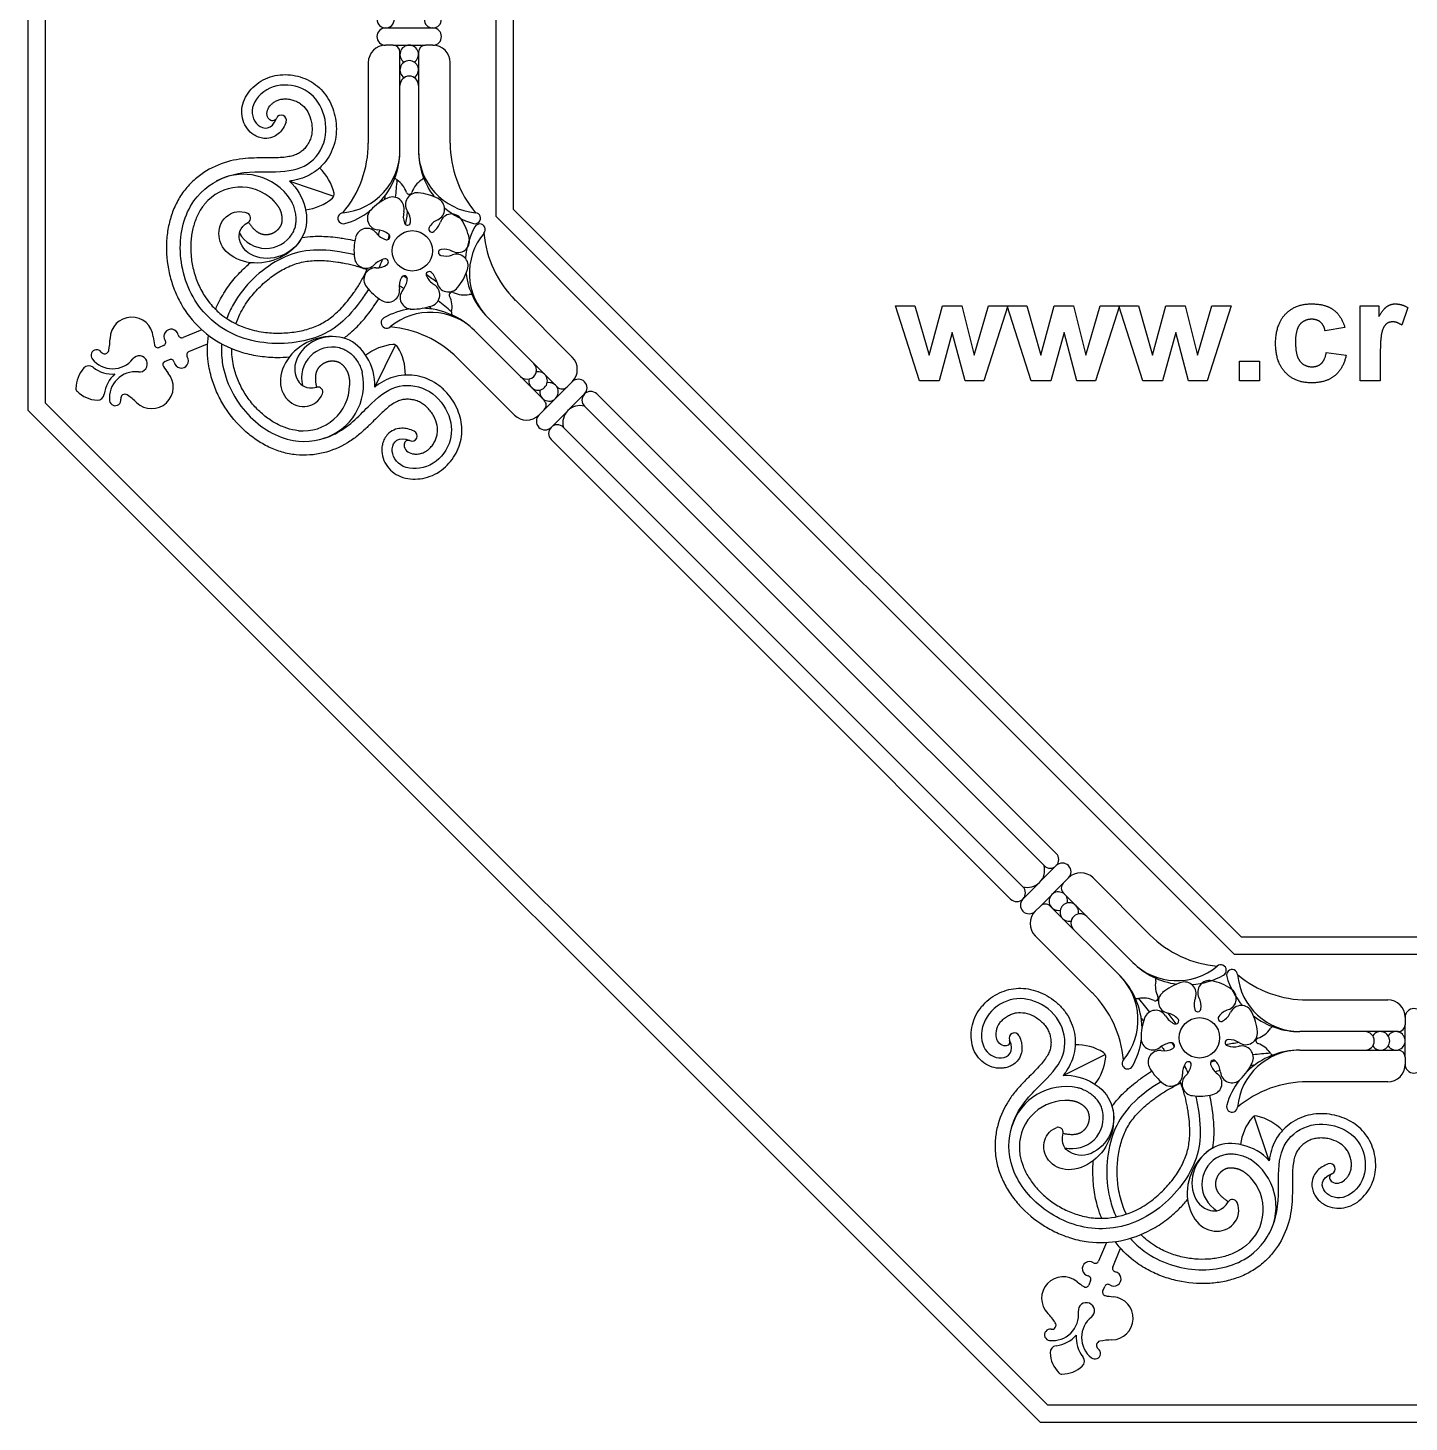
# Model space of a CAD drawing. Header units: millimetres. Extents: x -49.8 to 49.8, y -49.8 to 49.8.
# Drawn here: x -49.85 to -10.01, y -49.85 to -9.62 of the extents above; entities that cross this region are included whole.
import ezdxf

# ---------------------------------------------------------------- set-up
doc = ezdxf.new("R2010")
doc.units = ezdxf.units.MM
doc.header["$MEASUREMENT"] = 0
doc.layers.add('Default', color=5, linetype='Continuous')

msp = doc.modelspace()

# ---------------------------------------------------------------- linework, layer by layer
at = {"layer": 'Default'}
for p, q in [((-39.528, -9.622), (-38.167, -9.622)), ((-39.315, -10.122), (-39.528, -10.122)), ((-39.315, -10.122), (-38.381, -10.122)), ((-39.115, -13.158), (-39.115, -10.322)), ((-38.581, -10.322), (-38.581, -13.158)), ((-38.167, -10.122), (-38.381, -10.122)), ((-40.028, -10.622), (-40.028, -12.944)), ((-37.667, -12.944), (-37.667, -10.622)), ((-42.304, -14.044), (-41.02, -14.473)), ((-35.787, -17.482), (-34.146, -19.124)), ((-24.13, -19.807), (-24.822, -17.64)), ((-24.822, -17.64), (-24.26, -17.64)), ((-24.26, -17.64), (-23.85, -19.06)), ((-23.85, -19.06), (-23.465, -17.64)), ((-23.465, -17.64), (-22.909, -17.64)), ((-22.909, -17.64), (-22.554, -19.06)), ((-22.554, -19.06), (-22.143, -17.64)), ((-21.582, -17.64), (-22.272, -19.807)), ((-22.143, -17.64), (-21.582, -17.64)), ((-20.908, -19.807), (-21.6, -17.64)), ((-21.6, -17.64), (-21.038, -17.64)), ((-21.038, -17.64), (-20.628, -19.06)), ((-20.628, -19.06), (-20.243, -17.64)), ((-20.243, -17.64), (-19.687, -17.64)), ((-19.687, -17.64), (-19.332, -19.06)), ((-19.332, -19.06), (-18.92, -17.64)), ((-18.359, -17.64), (-19.05, -19.807)), ((-18.92, -17.64), (-18.359, -17.64)), ((-17.686, -19.807), (-18.378, -17.64)), ((-18.378, -17.64), (-17.816, -17.64)), ((-17.816, -17.64), (-17.406, -19.06)), ((-17.406, -19.06), (-17.021, -17.64)), ((-17.021, -17.64), (-16.464, -17.64)), ((-16.464, -17.64), (-16.109, -19.06)), ((-16.109, -19.06), (-15.698, -17.64)), ((-15.137, -17.64), (-15.828, -19.807)), ((-15.698, -17.64), (-15.137, -17.64)), ((-11.415, -19.807), (-11.415, -17.64)), ((-11.415, -17.64), (-10.878, -17.64)), ((-10.878, -17.64), (-10.878, -17.946)), ((-10.045, -17.694), (-10.221, -18.197)), ((-34.58, -19.982), (-36.585, -17.977)), ((-44.831, -18.332), (-45.373, -18.556)), ((-36.962, -18.355), (-34.957, -20.36)), ((-23.183, -18.414), (-23.562, -19.807)), ((-22.817, -19.807), (-23.183, -18.414)), ((-19.961, -18.414), (-20.34, -19.807)), ((-19.594, -19.807), (-19.961, -18.414)), ((-16.739, -18.414), (-17.117, -19.807)), ((-16.372, -19.807), (-16.739, -18.414)), ((-11.859, -18.27), (-12.433, -18.363)), ((-45.932, -18.788), (-46.062, -18.841)), ((-45.204, -18.962), (-44.663, -18.738)), ((-39.844, -19.983), (-39.239, -18.772)), ((-45.893, -19.248), (-45.764, -19.194)), ((-35.815, -20.793), (-37.457, -19.152)), ((-14.896, -19.807), (-14.896, -19.233)), ((-14.896, -19.233), (-14.322, -19.233)), ((-14.322, -19.233), (-14.322, -19.807)), ((-12.396, -18.992), (-11.822, -19.066)), ((-10.841, -19.137), (-10.841, -19.807)), ((-34.957, -20.642), (-34.297, -19.982)), ((-34.146, -19.831), (-34.297, -19.982)), ((-23.562, -19.807), (-24.13, -19.807)), ((-22.272, -19.807), (-22.817, -19.807)), ((-20.34, -19.807), (-20.908, -19.807)), ((-19.05, -19.807), (-19.594, -19.807)), ((-17.117, -19.807), (-17.686, -19.807)), ((-15.828, -19.807), (-16.372, -19.807)), ((-14.322, -19.807), (-14.896, -19.807)), ((-10.841, -19.807), (-11.415, -19.807)), ((-34.755, -21.147), (-33.792, -20.184)), ((-26.811, -26.811), (-33.439, -20.184)), ((-34.957, -20.642), (-35.108, -20.793)), ((-33.792, -20.538), (-27.165, -27.165)), ((-34.401, -21.147), (-27.774, -27.774)), ((-34.755, -21.501), (-28.128, -28.128)), ((-20.184, -33.439), (-26.811, -26.811)), ((-27.165, -27.165), (-20.538, -33.792)), ((-28.128, -28.128), (-21.501, -34.755)), ((-27.774, -27.774), (-21.147, -34.401)), ((-21.147, -34.755), (-20.184, -33.792)), ((-19.831, -34.146), (-19.982, -34.297)), ((-17.482, -35.787), (-19.124, -34.146)), ((-20.642, -34.957), (-19.982, -34.297)), ((-19.982, -34.58), (-17.977, -36.585)), ((-20.642, -34.957), (-20.793, -35.108)), ((-18.355, -36.962), (-20.36, -34.957)), ((-20.793, -35.815), (-19.152, -37.457)), ((-12.944, -37.667), (-10.622, -37.667)), ((-10.122, -38.167), (-10.122, -38.381)), ((-10.322, -38.581), (-13.158, -38.581)), ((-10.122, -39.315), (-10.122, -38.381)), ((-19.983, -39.844), (-18.772, -39.239)), ((-13.158, -39.115), (-10.322, -39.115)), ((-10.122, -39.315), (-10.122, -39.528)), ((-10.622, -40.028), (-12.944, -40.028)), ((-14.044, -42.304), (-14.473, -41.02)), ((-18.738, -44.663), (-18.962, -45.204)), ((-18.556, -45.373), (-18.332, -44.831)), ((-19.194, -45.764), (-19.248, -45.893)), ((-18.841, -46.062), (-18.788, -45.932))]:
    msp.add_line(p, q, dxfattribs=at)
for points in [[(-49.847, -20.647), (-20.647, -49.847), (20.647, -49.847), (49.847, -20.647), (49.847, 20.647), (20.647, 49.847), (-20.647, 49.847), (-49.847, 20.647), (-49.847, -20.647)], [(-49.347, -20.44), (-20.44, -49.347), (20.44, -49.347), (49.347, -20.44), (49.347, 20.44), (20.44, 49.347), (-20.44, 49.347), (-49.347, 20.44), (-49.347, -20.44)], [(-36.347, -15.055), (-15.055, -36.347), (15.055, -36.347), (36.347, -15.055), (36.347, 15.055), (15.055, 36.347), (-15.055, 36.347), (-36.347, 15.055), (-36.347, -15.055)], [(-35.847, -14.848), (-14.848, -35.847), (14.848, -35.847), (35.847, -14.848), (35.847, 14.848), (14.848, 35.847), (-14.848, 35.847), (-35.847, 14.848), (-35.847, -14.848)]]:
    msp.add_lwpolyline(points, dxfattribs=at)
for centre in [(-38.759, -16.054), (-16.055, -38.759)]:
    msp.add_circle(centre, 0.583, dxfattribs=at)
for centre, radius, start, end in [((-39.528, -9.372), 0.25, 180, 0), ((-39.528, -9.872), 0.25, 90, 270), ((-38.167, -9.372), 0.25, 180, 0), ((-38.167, -9.872), 0.25, 270, 90), ((-39.528, -10.622), 0.5, 90, 180), ((-39.315, -10.322), 0.2, 0, 90), ((-38.848, -10.389), 0.267, 303.5269, 236.4731), ((-38.381, -10.322), 0.2, 90, 180), ((-38.167, -10.622), 0.5, 0, 90), ((-38.848, -10.834), 0.267, 303.5269, 236.4731), ((-38.848, -11.28), 0.267, 0.0028, 180.0028), ((-42.539, -12.286), 0.15, 339.5503, 159.5503), ((-43.156, -12.944), 3.128, 320, 360), ((-40.918, -13.158), 1.803, 275.0285, 360), ((-41.312, -13.158), 2.197, 316.1711, 0), ((-36.777, -13.158), 1.803, 180, 264.9715), ((-36.384, -13.158), 2.197, 180, 217.536), ((-34.54, -12.944), 3.128, 180, 220), ((-42.476, -14.74), 1.5, 13.3139, 45.9661), ((-43.631, -15.472), 1.626, 32.7906, 118.7841), ((-39.129, -13.893), 0.137, 199.2915, 236.6158), ((-39.594, -14.598), 0.708, 18.7834, 56.6181), ((-38.102, -14.598), 0.708, 123.3803, 161.2166), ((-38.567, -13.893), 0.137, 303.3759, 340.7085), ((-43.712, -15.557), 1.342, 46.3171, 140.7301), ((-41.155, -14.427), 0.142, 309.7344, 13.3214), ((-38.621, -14.717), 0.337, 84.1144, 213.3629), ((-38.848, -14.344), 0.0801, 198.7849, 270), ((-38.848, -14.344), 0.0801, 270, 341.2151), ((-38.759, -16.055), 1.682, 63.7403, 84.1162), ((-42.023, -13.383), 1.5, 277.0814, 309.7344), ((-39.719, -15.113), 0.337, 135.543, 264.7915), ((-38.759, -16.055), 1.682, 115.1689, 135.5447), ((-39.331, -14.837), 0.337, 345.9228, 115.1681), ((-38.164, -14.849), 0.337, 294.4943, 63.7395), ((-36.384, -13.158), 2.197, 228.8942, 253.8779), ((-43.566, -15.102), 0.144, 302.5806, 67.7719), ((-40.746, -15.114), 0.16, 95.0285, 286.1221), ((-41.312, -13.158), 2.197, 286.1221, 306.9741), ((-38.458, -15.056), 0.562, 165.9228, 200.6621), ((-38.9, -15.223), 0.09, 200.6621, 279.6429), ((-39.372, -15.212), 0.562, 358.6236, 33.3629), ((-38.9, -15.223), 0.09, 279.6429, 358.6236), ((-37.791, -15.667), 0.562, 114.4943, 149.2335), ((-38.482, -15.049), 0.562, 307.195, 341.9343), ((-37.627, -15.328), 0.337, 32.6858, 161.9343), ((-38.759, -16.055), 1.682, 12.3118, 32.6876), ((-36.95, -15.114), 0.16, 253.8779, 84.9715), ((-36.814, -15.44), 0.16, 320.0285, 151.1221), ((-42.981, -15.092), 0.892, 210.8323, 328.1675), ((-38.759, -16.055), 1.682, 166.5975, 186.9733), ((-40.067, -15.743), 0.337, 37.3514, 166.5966), ((-39.352, -15.197), 0.562, 217.3514, 252.0907), ((-39.801, -16.009), 0.562, 50.0522, 84.7915), ((-39.497, -15.647), 0.09, 331.0714, 50.0522), ((-38.197, -15.426), 0.09, 149.2335, 228.2143), ((-38.197, -15.426), 0.09, 228.2143, 307.195), ((-35.031, -16.424), 2.197, 151.1221, 176.1058), ((-35.309, -16.702), 1.803, 140.0285, 225), ((-33.576, -15.271), 3.128, 185, 225), ((-39.497, -15.647), 0.09, 252.0907, 331.0714), ((-37.916, -16.102), 0.09, 97.805, 176.7857), ((-37.852, -16.57), 0.562, 63.0657, 97.805), ((-37.445, -15.768), 0.337, 243.0657, 12.3109), ((-40.094, -16.218), 0.337, 186.9715, 316.22), ((-39.444, -16.84), 0.562, 101.4807, 136.22), ((-39.799, -15.984), 0.562, 268.78, 303.5193), ((-39.538, -16.378), 0.09, 22.5, 101.4807), ((-39.538, -16.378), 0.09, 303.5193, 22.5), ((-37.916, -16.102), 0.09, 176.7857, 255.7665), ((-37.8, -15.644), 0.562, 255.7665, 290.5057), ((-37.485, -16.487), 0.337, 341.2572, 110.5057), ((-39.818, -16.883), 0.337, 88.78, 218.0252), ((-38.572, -17.081), 0.562, 152.9093, 187.6486), ((-38.992, -16.865), 0.09, 73.9286, 152.9093), ((-39.463, -16.824), 0.562, 320.2085, 354.9478), ((-38.992, -16.865), 0.09, 354.9478, 73.9286), ((-38.271, -16.743), 0.09, 125.3571, 204.3379), ((-37.84, -16.548), 0.562, 204.3379, 239.0772), ((-38.271, -16.743), 0.09, 46.3764, 125.3571), ((-38.596, -17.085), 0.562, 11.6371, 46.3764), ((-38.759, -16.055), 1.682, 320.8832, 341.259), ((-35.031, -16.424), 2.197, 187.464, 225), ((-38.759, -16.055), 1.682, 218.0261, 238.4019), ((-39.463, -17.2), 0.337, 238.4001, 7.6486), ((-38.772, -17.4), 0.337, 140.2085, 269.4538), ((-38.303, -17.32), 0.337, 289.8287, 59.0772), ((-37.715, -16.903), 0.337, 191.6371, 320.8824), ((-37.612, -17.327), 0.0801, 135, 206.2151), ((-37.612, -17.327), 0.0801, 63.7849, 135), ((-37.264, -16.62), 0.708, 243.7834, 281.6197), ((-38.759, -16.055), 1.682, 269.4546, 289.8304), ((-38.319, -17.675), 0.708, 348.3819, 26.2166), ((-37.094, -17.447), 0.137, 64.2915, 101.6241), ((-46.853, -18.591), 0.623, 4.8201, 179.2143), ((-39.499, -18.125), 0.16, 118.8779, 309.9715), ((-38.516, -19.908), 2.197, 98.0259, 118.8779), ((-38.237, -19.63), 1.803, 45, 129.9715), ((-38.516, -19.908), 2.197, 45, 88.8289), ((-37.492, -17.845), 0.137, 168.3842, 205.7085), ((-45.714, -18.523), 0.209, 11.2059, 213.7941), ((-45.411, -18.463), 0.1, 191.2059, 292.5), ((-39.668, -21.363), 3.128, 45, 85), ((-49.293, -18.557), 1.817, 348.1977, 359.2186), ((-44.378, -18.382), 1.86, 184.8233, 192.0271), ((-46.1, -18.749), 0.1, 192.0271, 292.5), ((-45.971, -18.695), 0.1, 292.5, 33.7941), ((-41.064, -19.721), 0.892, 76.8325, 194.1677), ((-39.178, -20.251), 1.5, 95.2656, 127.9186), ((-39.303, -18.899), 0.142, 31.6786, 95.2656), ((-40.458, -19.612), 1.5, 359.0339, 31.6861), ((-47.864, -19.07), 0.163, 35.7085, 218.3924), ((-47.404, -18.706), 0.75, 218.3953, 321.558), ((-47.633, -18.904), 0.122, 215.7085, 348.192), ((-46.634, -19.317), 0.233, 22.5, 141.5546), ((-46.634, -19.317), 0.233, 263.4454, 22.5), ((-45.855, -19.34), 0.1, 112.5, 212.9729), ((-45.726, -19.287), 0.1, 11.2059, 112.5), ((-45.423, -19.227), 0.209, 191.2059, 33.7941), ((-45.166, -19.055), 0.1, 112.5, 213.7941), ((-35.446, -19.494), 0.267, 224.9972, 44.9972), ((-34.499, -19.477), 0.5, 315, 45), ((-47.586, -20.024), 0.875, 137.5147, 180), ((-48.089, -19.564), 0.194, 50.6929, 137.5145), ((-47.404, -18.706), 0.904, 231.5799, 274.311), ((-46.746, -20.293), 0.904, 130.689, 173.4201), ((-46.746, -20.293), 0.75, 83.442, 186.6047), ((-46.275, -19.984), 0.623, 225.7857, 40.1799), ((-44.378, -18.382), 1.86, 212.9729, 220.1767), ((-41.793, -19.911), 1.626, 286.2159, 12.2094), ((-35.131, -19.808), 0.267, 168.5269, 101.4731), ((-48.343, -20.024), 0.119, 180, 202.5), ((-48.343, -20.024), 0.119, 202.5, 225), ((-47.808, -19.489), 0.875, 225, 267.4853), ((-41.909, -19.908), 1.342, 264.2699, 358.6829), ((-41.485, -20.127), 0.144, 337.2281, 102.4194), ((-34.816, -20.123), 0.267, 168.5269, 101.4731), ((-34.438, -19.84), 0.2, 225, 315), ((-33.969, -20.008), 0.25, 315, 135), ((-33.615, -20.361), 0.25, 45, 225), ((-47.838, -20.17), 0.194, 267.4855, 354.3071), ((-47.329, -20.36), 0.163, 186.6076, 9.2915), ((-47.049, -20.314), 0.122, 56.808, 189.2915), ((-47.977, -21.733), 1.817, 45.7814, 56.8023), ((-35.099, -20.501), 0.2, 315, 45), ((-35.462, -20.44), 0.5, 225, 315), ((-34.931, -20.97), 0.25, 135, 315), ((-33.923, -21.016), 0.496, 74.7269, 195.2731), ((-38.767, -21.393), 0.15, 245.4497, 65.4497), ((-34.578, -21.324), 0.25, 45, 225), ((-20.361, -33.615), 0.25, 225, 45), ((-20.008, -33.969), 0.25, 315, 135), ((-21.016, -33.923), 0.496, 254.7269, 15.2731), ((-19.477, -34.499), 0.5, 45, 135), ((-21.324, -34.578), 0.25, 225, 45), ((-20.123, -34.816), 0.267, 348.5269, 281.4731), ((-19.84, -34.438), 0.2, 135, 225), ((-20.97, -34.931), 0.25, 135, 315), ((-20.501, -35.099), 0.2, 45, 135), ((-19.808, -35.131), 0.267, 348.5269, 281.4731), ((-20.44, -35.462), 0.5, 135, 225), ((-19.494, -35.446), 0.267, 45.0028, 225.0028), ((-15.271, -33.576), 3.128, 225, 265), ((-16.702, -35.309), 1.803, 225, 309.9715), ((-16.424, -35.031), 2.197, 225, 262.536), ((-19.63, -38.237), 1.803, 320.0285, 45), ((-19.908, -38.516), 2.197, 1.1711, 45), ((-16.424, -35.031), 2.197, 273.8942, 298.8779), ((-15.44, -36.814), 0.16, 298.8779, 129.9715), ((-15.114, -36.95), 0.16, 5.0285, 196.1221), ((-13.158, -36.384), 2.197, 196.1221, 221.1058), ((-12.944, -34.54), 3.128, 230, 270), ((-13.158, -36.777), 1.803, 185.0285, 270), ((-16.62, -37.264), 0.708, 168.3803, 206.2166), ((-17.447, -37.094), 0.137, 348.3759, 25.7085), ((-16.055, -38.759), 1.682, 108.741, 129.1168), ((-16.487, -37.485), 0.337, 339.4943, 108.7428), ((-15.768, -37.445), 0.337, 77.6891, 206.9343), ((-16.055, -38.759), 1.682, 57.3124, 77.6882), ((-15.328, -37.627), 0.337, 288.0657, 57.3142), ((-21.363, -39.668), 3.128, 5, 45), ((-17.845, -37.492), 0.137, 244.2915, 281.6158), ((-17.675, -38.319), 0.708, 63.7834, 101.6181), ((-17.327, -37.612), 0.0801, 243.7849, 315), ((-17.327, -37.612), 0.0801, 315, 26.2151), ((-16.903, -37.715), 0.337, 129.1176, 258.3629), ((-15.644, -37.8), 0.562, 159.4943, 194.2335), ((-16.57, -37.852), 0.562, 352.195, 26.9343), ((-10.622, -38.167), 0.5, 0, 90), ((-16.055, -38.759), 1.682, 160.1696, 180.5454), ((-17.32, -38.303), 0.337, 30.9228, 160.1713), ((-16.548, -37.84), 0.562, 210.9228, 245.6621), ((-17.085, -38.596), 0.562, 43.6236, 78.3629), ((-16.743, -38.271), 0.09, 324.6429, 43.6236), ((-16.102, -37.916), 0.09, 194.2335, 273.2143), ((-16.102, -37.916), 0.09, 273.2143, 352.195), ((-15.426, -38.197), 0.09, 142.805, 221.7857), ((-15.049, -38.482), 0.562, 108.0657, 142.805), ((-15.667, -37.791), 0.562, 300.7665, 335.5057), ((-14.849, -38.164), 0.337, 26.2605, 155.5057), ((-16.055, -38.759), 1.682, 5.8838, 26.2597), ((-13.158, -36.384), 2.197, 232.464, 270), ((-9.872, -38.167), 0.25, 0, 180), ((-16.743, -38.271), 0.09, 245.6621, 324.6429), ((-15.426, -38.197), 0.09, 221.7857, 300.7665), ((-14.717, -38.621), 0.337, 236.6371, 5.8856), ((-14.598, -38.102), 0.708, 288.7834, 326.6197), ((-13.893, -38.567), 0.137, 109.2915, 146.6241), ((-11.28, -38.848), 0.267, 269.9972, 89.9972), ((-10.834, -38.848), 0.267, 213.5269, 146.4731), ((-10.389, -38.848), 0.267, 213.5269, 146.4731), ((-10.322, -38.381), 0.2, 270, 0), ((-21.393, -38.767), 0.15, 24.5503, 204.5503), ((-19.612, -40.458), 1.5, 58.3139, 90.9661), ((-19.908, -38.516), 2.197, 331.1221, 351.9741), ((-17.4, -38.772), 0.337, 180.5462, 309.7915), ((-16.824, -39.463), 0.562, 95.0522, 129.7915), ((-16.865, -38.992), 0.09, 16.0714, 95.0522), ((-16.865, -38.992), 0.09, 297.0907, 16.0714), ((-15.223, -38.9), 0.09, 170.3571, 249.3379), ((-15.223, -38.9), 0.09, 91.3764, 170.3571), ((-15.056, -38.458), 0.562, 249.3379, 284.0772), ((-15.212, -39.372), 0.562, 56.6371, 91.3764), ((-14.837, -39.331), 0.337, 334.8319, 104.0772), ((-14.344, -38.848), 0.0801, 108.7849, 180), ((-14.344, -38.848), 0.0801, 180, 251.2151), ((-14.598, -39.594), 0.708, 33.3819, 71.2166), ((-20.251, -39.178), 1.5, 322.0814, 354.7344), ((-18.899, -39.303), 0.142, 354.7344, 58.3214), ((-18.125, -39.499), 0.16, 140.0285, 331.1221), ((-17.2, -39.463), 0.337, 82.3514, 211.5999), ((-17.081, -38.572), 0.562, 262.3514, 297.0907), ((-15.647, -39.497), 0.09, 118.9286, 197.9093), ((-15.647, -39.497), 0.09, 39.9478, 118.9286), ((-13.158, -40.918), 1.803, 90, 174.9715), ((-13.158, -41.312), 2.197, 90, 133.8289), ((-13.893, -39.129), 0.137, 213.3842, 250.7085), ((-10.322, -39.315), 0.2, 360, 90), ((-16.055, -38.759), 1.682, 211.5981, 231.9739), ((-16.883, -39.818), 0.337, 231.9748, 1.22), ((-15.984, -39.799), 0.562, 146.4807, 181.22), ((-16.378, -39.538), 0.09, 67.5, 146.4807), ((-16.84, -39.444), 0.562, 313.78, 348.5193), ((-16.378, -39.538), 0.09, 348.5193, 67.5), ((-15.197, -39.352), 0.562, 197.9093, 232.6486), ((-15.743, -40.067), 0.337, 283.4034, 52.6486), ((-16.009, -39.801), 0.562, 5.2085, 39.9478), ((-15.113, -39.719), 0.337, 185.2085, 314.457), ((-16.055, -38.759), 1.682, 314.4553, 334.8311), ((-10.622, -39.528), 0.5, 270, 0), ((-9.872, -39.528), 0.25, 180, 0), ((-19.911, -41.793), 1.626, 77.7906, 163.7841), ((-16.218, -40.094), 0.337, 133.78, 263.0285), ((-13.158, -41.312), 2.197, 143.0259, 163.8779), ((-12.944, -43.156), 3.128, 90, 130), ((-19.908, -41.909), 1.342, 91.3171, 185.7301), ((-16.055, -38.759), 1.682, 263.0267, 283.4025), ((-19.721, -41.064), 0.892, 255.8323, 13.1675), ((-15.114, -40.746), 0.16, 163.8779, 354.9715), ((-14.427, -41.155), 0.142, 76.6786, 140.2656), ((-14.74, -42.476), 1.5, 44.0339, 76.6861), ((-20.127, -41.485), 0.144, 347.5806, 112.7719), ((-13.383, -42.023), 1.5, 140.2656, 172.9186), ((-15.092, -42.981), 0.892, 121.8325, 239.1677), ((-15.472, -43.631), 1.626, 331.2159, 57.2094), ((-12.286, -42.539), 0.15, 290.4497, 110.4497), ((-15.557, -43.712), 1.342, 309.2699, 43.6829), ((-15.102, -43.566), 0.144, 22.2281, 147.4194), ((-19.227, -45.423), 0.209, 56.2059, 258.7941), ((-19.055, -45.166), 0.1, 236.2059, 337.5), ((-18.463, -45.411), 0.1, 157.5, 258.7941), ((-19.984, -46.275), 0.623, 49.8201, 224.2143), ((-18.382, -44.378), 1.86, 229.8233, 237.0271), ((-19.287, -45.726), 0.1, 337.5, 78.7941), ((-18.523, -45.714), 0.209, 236.2059, 78.7941), ((-19.34, -45.855), 0.1, 237.0271, 337.5), ((-18.749, -46.1), 0.1, 157.5, 257.9729), ((-18.695, -45.971), 0.1, 56.2059, 157.5), ((-18.382, -44.378), 1.86, 257.9729, 265.1767), ((-18.591, -46.853), 0.623, 270.7857, 85.1799), ((-19.317, -46.634), 0.233, 67.5, 186.5546), ((-19.317, -46.634), 0.233, 308.4454, 67.5), ((-21.733, -47.977), 1.817, 33.1977, 44.2186), ((-20.293, -46.746), 0.75, 263.3953, 6.558), ((-20.314, -47.049), 0.122, 260.7085, 33.192), ((-18.706, -47.404), 0.75, 128.442, 231.6047), ((-20.36, -47.329), 0.163, 80.7085, 263.3924), ((-20.293, -46.746), 0.904, 276.5799, 319.311), ((-18.706, -47.404), 0.904, 175.689, 218.4201), ((-20.17, -47.838), 0.194, 95.6929, 182.5145), ((-19.489, -47.808), 0.875, 182.5147, 225), ((-19.07, -47.864), 0.163, 231.6076, 54.2915), ((-18.904, -47.633), 0.122, 101.808, 234.2915), ((-18.557, -49.293), 1.817, 90.7814, 101.8023), ((-20.024, -47.586), 0.875, 270, 312.4853), ((-19.564, -48.089), 0.194, 312.4855, 39.3071), ((-20.024, -48.343), 0.119, 225, 247.5), ((-20.024, -48.343), 0.119, 247.5, 270)]:
    msp.add_arc(centre, radius, start, end, dxfattribs=at)
for points, knots in [([(-44.098, -13.907), (-44.045, -13.889), (-43.566, -13.743), (-42.632, -13.813), (-41.724, -13.664), (-41.166, -12.86), (-41.305, -11.887), (-41.884, -11.288), (-42.812, -11.208), (-43.483, -11.823), (-43.299, -12.533), (-42.808, -12.576), (-42.68, -12.233)], [9.629138, 9.629138, 9.629138, 9.629138, 9.804909, 11.20561, 12.606311, 14.007012, 15.407713, 16.808415, 18.209116, 19.609817, 21.010518, 22.41122, 22.41122, 22.41122, 22.41122]), ([(-42.399, -12.338), (-42.422, -12.399), (-42.474, -12.511), (-42.589, -12.656), (-42.748, -12.771), (-42.936, -12.822), (-43.117, -12.805), (-43.263, -12.752), (-43.418, -12.652), (-43.568, -12.483), (-43.669, -12.234), (-43.688, -11.955), (-43.616, -11.68), (-43.462, -11.436), (-43.252, -11.235), (-43, -11.081), (-42.716, -10.988), (-42.42, -10.961), (-42.129, -10.992), (-41.852, -11.076), (-41.6, -11.213), (-41.383, -11.397), (-41.206, -11.621), (-41.073, -11.878), (-40.984, -12.159), (-40.943, -12.457), (-40.954, -12.765), (-41.053, -13.166), (-41.271, -13.525), (-41.582, -13.796), (-41.852, -13.939), (-42.099, -14.01), (-42.251, -14.036), (-42.304, -14.044)], [0.760395, 0.760395, 0.760395, 0.760395, 0.956086, 1.128083, 1.313227, 1.536292, 1.701232, 1.853428, 1.99702, 2.251342, 2.521849, 2.794606, 3.078157, 3.364018, 3.65152, 3.945294, 4.245519, 4.54124, 4.832671, 5.1201, 5.40438, 5.686797, 5.969774, 6.257071, 6.55093, 6.851295, 7.158075, 7.469275, 8.085008, 8.39207, 8.696992, 8.998749, 9.159066, 9.159066, 9.159066, 9.159066]), ([(-42.68, -12.233), (-42.77, -12.363), (-43.016, -12.197), (-42.945, -11.961), (-42.828, -11.83), (-42.768, -11.777), (-42.682, -11.723), (-42.577, -11.685), (-42.459, -11.669), (-42.332, -11.673), (-42.225, -11.696), (-42.143, -11.723), (-42.067, -11.756), (-41.944, -11.83), (-41.795, -11.99), (-41.701, -12.199), (-41.657, -12.39), (-41.646, -12.542), (-41.657, -12.69), (-41.694, -12.83), (-41.755, -12.96), (-41.835, -13.075), (-41.931, -13.172), (-42.041, -13.249), (-42.171, -13.304), (-42.329, -13.342), (-42.521, -13.366), (-42.754, -13.375), (-43.025, -13.372), (-43.331, -13.374), (-43.66, -13.395), (-44.135, -13.476), (-44.604, -13.669), (-45.023, -13.972), (-45.304, -14.258), (-45.532, -14.598), (-45.7, -14.978), (-45.808, -15.385), (-45.874, -15.959), (-45.821, -16.549), (-45.653, -17.122), (-45.462, -17.552), (-45.119, -18.081), (-44.531, -18.628), (-43.8, -18.969), (-43.158, -19.103), (-42.703, -19.135), (-42.421, -19.125), (-42.302, -19.116)], [22.41122, 22.41122, 22.41122, 22.41122, 22.654856, 23.051515, 23.095188, 23.181138, 23.290628, 23.397475, 23.516345, 23.645555, 23.777915, 23.842574, 23.904889, 24.025271, 24.27041, 24.551702, 24.705298, 24.858636, 25.00643, 25.148242, 25.291979, 25.433926, 25.570177, 25.698575, 25.834255, 25.993685, 26.185367, 26.41099, 26.695374, 26.997819, 27.328229, 27.684634, 28.440465, 28.830521, 29.230319, 29.640193, 30.052635, 30.471383, 30.899944, 31.782295, 32.233146, 32.689006, 33.19027, 34.116339, 35.067251, 35.584595, 36.076085, 36.432729, 36.432729, 36.432729, 36.432729]), ([(-40.025, -17.163), (-40.104, -17.295), (-40.63, -18.062), (-41.545, -18.744), (-43.591, -18.794), (-45.068, -17.766), (-45.607, -16.049), (-45.215, -14.548), (-44.468, -14.036), (-44.098, -13.907)], [1.147325, 1.147325, 1.147325, 1.147325, 1.400701, 2.801402, 4.202104, 5.602805, 7.003506, 8.404207, 9.629138, 9.629138, 9.629138, 9.629138]), ([(-42.304, -14.044), (-42.077, -14.237), (-41.769, -14.821), (-41.806, -15.622), (-42.625, -16.468), (-43.814, -16.212), (-43.762, -15.398), (-43.488, -15.223)], [-6.900994, -6.900994, -6.900994, -6.900994, -6.03837, -5.175746, -4.346073, -2.645201, -2.152203, -2.152203, -2.152203, -2.152203]), ([(-44.751, -14.707), (-44.77, -14.731), (-44.857, -14.844), (-44.986, -15.074), (-45.099, -15.416), (-45.156, -15.792), (-45.151, -16.19), (-45.084, -16.595), (-44.954, -16.99), (-44.785, -17.316), (-44.571, -17.611), (-44.211, -17.975), (-43.68, -18.272), (-43.075, -18.41), (-42.586, -18.439), (-42.131, -18.402), (-41.709, -18.305), (-41.326, -18.142), (-40.979, -17.892), (-40.714, -17.613), (-40.531, -17.378), (-40.388, -17.18), (-40.243, -16.952), (-40.124, -16.724), (-40.06, -16.585), (-40.046, -16.552)], [2.839092, 2.839092, 2.839092, 2.839092, 2.931374, 3.267801, 3.626028, 4.005831, 4.404953, 4.817162, 5.234152, 5.648784, 5.914025, 6.326163, 7.177212, 7.71064, 8.178486, 8.64197, 9.076524, 9.474908, 9.882445, 10.353514, 10.626552, 10.774221, 11.086671, 11.437899, 11.544905, 11.544905, 11.544905, 11.544905]), ([(-41.906, -15.604), (-42.018, -15.846), (-42.443, -16.274), (-43.328, -16.492), (-44.151, -16.189), (-44.432, -15.548), (-44.174, -14.998), (-43.735, -14.877), (-43.512, -14.969)], [-5.175746, -5.175746, -5.175746, -5.175746, -4.313121, -3.450497, -2.587873, -1.725248, -0.862624, -0.216168, -0.216168, -0.216168, -0.216168]), ([(-42.224, -15.562), (-42.217, -15.552), (-42.189, -15.505), (-42.147, -15.414), (-42.115, -15.283), (-42.104, -15.143), (-42.117, -14.994), (-42.151, -14.84), (-42.201, -14.703), (-42.245, -14.623), (-42.265, -14.592)], [5.603321, 5.603321, 5.603321, 5.603321, 5.63784, 5.769683, 5.90212, 6.040101, 6.188837, 6.35063, 6.513567, 6.62377, 6.62377, 6.62377, 6.62377]), ([(-41.939, -15.67), (-41.834, -15.653), (-41.562, -15.626), (-41.198, -15.637), (-40.887, -15.673), (-40.651, -15.71), (-40.505, -15.739), (-40.415, -15.76)], [38.110912, 38.110912, 38.110912, 38.110912, 38.429068, 38.930414, 39.200535, 39.369718, 39.646307, 39.646307, 39.646307, 39.646307]), ([(-40.438, -16.166), (-40.587, -16.128), (-41.502, -15.958), (-42.631, -16.122), (-43.744, -17.183), (-44.058, -17.867), (-44.11, -18.008)], [1.147325, 1.147325, 1.147325, 1.147325, 1.400701, 2.801402, 4.202104, 4.558061, 4.558061, 4.558061, 4.558061]), ([(-44.436, -17.744), (-44.393, -17.641), (-44.271, -17.385), (-44.026, -17.009), (-43.726, -16.665), (-43.519, -16.472), (-43.429, -16.395)], [34.734459, 34.734459, 34.734459, 34.734459, 35.067251, 35.584595, 36.076085, 36.432729, 36.432729, 36.432729, 36.432729]), ([(-43.845, -18.161), (-43.814, -18.067), (-43.708, -17.809), (-43.476, -17.44), (-43.151, -17.074), (-42.803, -16.779), (-42.436, -16.549), (-42.051, -16.394), (-41.628, -16.325), (-41.243, -16.335), (-40.948, -16.371), (-40.707, -16.411), (-40.442, -16.469), (-40.212, -16.541), (-40.084, -16.589), (-40.066, -16.596)], [6.877748, 6.877748, 6.877748, 6.877748, 7.177212, 7.71064, 8.178486, 8.64197, 9.076524, 9.474908, 9.882445, 10.353514, 10.626552, 10.774221, 11.086671, 11.437899, 11.497061, 11.497061, 11.497061, 11.497061]), ([(-40.736, -18.575), (-40.65, -18.513), (-40.438, -18.34), (-40.188, -18.075), (-39.994, -17.829), (-39.853, -17.636), (-39.771, -17.512), (-39.722, -17.434)], [38.110912, 38.110912, 38.110912, 38.110912, 38.429068, 38.930414, 39.200535, 39.369718, 39.646307, 39.646307, 39.646307, 39.646307]), ([(-38.83, -21.529), (-38.985, -21.5), (-39.042, -21.793), (-38.824, -21.909), (-38.649, -21.919), (-38.569, -21.914), (-38.47, -21.892), (-38.369, -21.844), (-38.274, -21.772), (-38.187, -21.679), (-38.128, -21.587), (-38.089, -21.51), (-38.059, -21.433), (-38.024, -21.294), (-38.031, -21.075), (-38.113, -20.861), (-38.217, -20.695), (-38.317, -20.58), (-38.429, -20.483), (-38.554, -20.41), (-38.689, -20.361), (-38.828, -20.336), (-38.964, -20.335), (-39.096, -20.359), (-39.227, -20.412), (-39.366, -20.497), (-39.517, -20.616), (-39.689, -20.774), (-39.879, -20.968), (-40.097, -21.183), (-40.344, -21.401), (-40.737, -21.68), (-41.205, -21.874), (-41.715, -21.956), (-42.117, -21.953), (-42.518, -21.874), (-42.905, -21.724), (-43.27, -21.513), (-43.723, -21.153), (-44.102, -20.699), (-44.389, -20.175), (-44.557, -19.735), (-44.678, -19.171), (-44.674, -18.744), (-44.639, -18.49)], [22.41122, 22.41122, 22.41122, 22.41122, 22.654856, 23.051515, 23.095188, 23.181138, 23.290628, 23.397475, 23.516345, 23.645555, 23.777915, 23.842574, 23.904889, 24.025271, 24.27041, 24.551702, 24.705298, 24.858636, 25.00643, 25.148242, 25.291979, 25.433926, 25.570177, 25.698575, 25.834255, 25.993685, 26.185367, 26.41099, 26.695374, 26.997819, 27.328229, 27.684634, 28.440465, 28.830521, 29.230319, 29.640193, 30.052635, 30.471383, 30.899944, 31.782295, 32.233146, 32.689006, 33.19027, 33.958484, 33.958484, 33.958484, 33.958484]), ([(-44.262, -18.733), (-44.274, -18.915), (-44.241, -19.668), (-43.597, -20.9), (-42.258, -21.685), (-41.369, -21.519), (-41.016, -21.348)], [5.156334, 5.156334, 5.156334, 5.156334, 5.602805, 7.003506, 8.404207, 9.629138, 9.629138, 9.629138, 9.629138]), ([(-42.043, -21.244), (-42.074, -21.241), (-42.216, -21.222), (-42.469, -21.151), (-42.791, -20.989), (-43.096, -20.763), (-43.375, -20.479), (-43.614, -20.145), (-43.802, -19.773), (-43.912, -19.424), (-43.961, -19.121), (-43.968, -18.953), (-43.967, -18.874)], [2.839092, 2.839092, 2.839092, 2.839092, 2.931374, 3.267801, 3.626028, 4.005831, 4.404953, 4.817162, 5.234152, 5.648784, 5.914025, 6.151657, 6.151657, 6.151657, 6.151657]), ([(-40.666, -18.598), (-40.916, -18.506), (-41.519, -18.504), (-42.299, -18.976), (-42.667, -19.771), (-42.412, -20.424), (-41.841, -20.63), (-41.446, -20.406), (-41.352, -20.183)], [-5.175746, -5.175746, -5.175746, -5.175746, -4.313121, -3.450497, -2.587873, -1.725248, -0.862624, -0.216168, -0.216168, -0.216168, -0.216168]), ([(-39.844, -19.983), (-39.82, -19.685), (-40.015, -19.055), (-40.608, -18.514), (-41.785, -18.496), (-42.445, -19.517), (-41.833, -20.056), (-41.515, -19.987)], [-6.900994, -6.900994, -6.900994, -6.900994, -6.03837, -5.175746, -4.346073, -2.645201, -2.152203, -2.152203, -2.152203, -2.152203]), ([(-40.861, -18.852), (-40.849, -18.855), (-40.796, -18.869), (-40.702, -18.904), (-40.586, -18.973), (-40.48, -19.064), (-40.383, -19.179), (-40.299, -19.312), (-40.237, -19.444), (-40.211, -19.531), (-40.204, -19.567)], [5.603321, 5.603321, 5.603321, 5.603321, 5.63784, 5.769683, 5.90212, 6.040101, 6.188837, 6.35063, 6.513567, 6.62377, 6.62377, 6.62377, 6.62377]), ([(-38.705, -21.256), (-38.764, -21.229), (-38.88, -21.187), (-39.064, -21.166), (-39.258, -21.196), (-39.427, -21.294), (-39.543, -21.434), (-39.608, -21.574), (-39.648, -21.754), (-39.634, -21.98), (-39.529, -22.228), (-39.345, -22.438), (-39.1, -22.582), (-38.819, -22.646), (-38.528, -22.64), (-38.241, -22.57), (-37.974, -22.435), (-37.746, -22.244), (-37.562, -22.017), (-37.426, -21.762), (-37.344, -21.487), (-37.321, -21.204), (-37.355, -20.92), (-37.442, -20.644), (-37.578, -20.383), (-37.76, -20.142), (-37.985, -19.933), (-38.339, -19.719), (-38.747, -19.62), (-39.157, -19.648), (-39.451, -19.738), (-39.675, -19.862), (-39.801, -19.951), (-39.844, -19.983)], [0.760395, 0.760395, 0.760395, 0.760395, 0.956086, 1.128083, 1.313227, 1.536292, 1.701232, 1.853428, 1.99702, 2.251342, 2.521849, 2.794606, 3.078157, 3.364018, 3.65152, 3.945294, 4.245519, 4.54124, 4.832671, 5.1201, 5.40438, 5.686797, 5.969774, 6.257071, 6.55093, 6.851295, 7.158075, 7.469275, 8.085008, 8.39207, 8.696992, 8.998749, 9.159066, 9.159066, 9.159066, 9.159066]), ([(-41.016, -21.348), (-40.966, -21.324), (-40.523, -21.088), (-39.913, -20.378), (-39.165, -19.842), (-38.203, -20.015), (-37.612, -20.802), (-37.598, -21.634), (-38.198, -22.347), (-39.108, -22.387), (-39.479, -21.755), (-39.163, -21.377), (-38.83, -21.529)], [9.629138, 9.629138, 9.629138, 9.629138, 9.804909, 11.20561, 12.606311, 14.007012, 15.407713, 16.808415, 18.209116, 19.609817, 21.010518, 22.41122, 22.41122, 22.41122, 22.41122]), ([(-21.256, -38.705), (-21.229, -38.764), (-21.187, -38.88), (-21.166, -39.064), (-21.196, -39.258), (-21.294, -39.427), (-21.434, -39.543), (-21.574, -39.608), (-21.754, -39.648), (-21.98, -39.634), (-22.228, -39.529), (-22.438, -39.345), (-22.582, -39.1), (-22.646, -38.819), (-22.64, -38.528), (-22.57, -38.241), (-22.435, -37.974), (-22.244, -37.746), (-22.017, -37.562), (-21.762, -37.426), (-21.487, -37.344), (-21.204, -37.321), (-20.92, -37.355), (-20.644, -37.442), (-20.383, -37.578), (-20.142, -37.76), (-19.933, -37.985), (-19.719, -38.339), (-19.62, -38.747), (-19.648, -39.157), (-19.738, -39.451), (-19.862, -39.675), (-19.951, -39.801), (-19.983, -39.844)], [0.760395, 0.760395, 0.760395, 0.760395, 0.956086, 1.128083, 1.313227, 1.536292, 1.701232, 1.853428, 1.99702, 2.251342, 2.521849, 2.794606, 3.078157, 3.364018, 3.65152, 3.945294, 4.245519, 4.54124, 4.832671, 5.1201, 5.40438, 5.686797, 5.969774, 6.257071, 6.55093, 6.851295, 7.158075, 7.469275, 8.085008, 8.39207, 8.696992, 8.998749, 9.159066, 9.159066, 9.159066, 9.159066]), ([(-21.348, -41.016), (-21.324, -40.966), (-21.088, -40.523), (-20.378, -39.913), (-19.842, -39.165), (-20.015, -38.203), (-20.802, -37.612), (-21.634, -37.598), (-22.347, -38.198), (-22.387, -39.108), (-21.755, -39.479), (-21.377, -39.163), (-21.529, -38.83)], [9.629138, 9.629138, 9.629138, 9.629138, 9.804909, 11.20561, 12.606311, 14.007012, 15.407713, 16.808415, 18.209116, 19.609817, 21.010518, 22.41122, 22.41122, 22.41122, 22.41122]), ([(-21.529, -38.83), (-21.5, -38.985), (-21.793, -39.042), (-21.909, -38.824), (-21.919, -38.649), (-21.914, -38.569), (-21.892, -38.47), (-21.844, -38.369), (-21.772, -38.274), (-21.679, -38.187), (-21.587, -38.128), (-21.51, -38.089), (-21.433, -38.059), (-21.294, -38.024), (-21.075, -38.031), (-20.861, -38.113), (-20.695, -38.217), (-20.58, -38.317), (-20.483, -38.429), (-20.41, -38.554), (-20.361, -38.689), (-20.336, -38.828), (-20.335, -38.964), (-20.359, -39.096), (-20.412, -39.227), (-20.497, -39.366), (-20.616, -39.517), (-20.774, -39.689), (-20.968, -39.879), (-21.183, -40.097), (-21.401, -40.344), (-21.68, -40.737), (-21.874, -41.205), (-21.956, -41.715), (-21.953, -42.117), (-21.874, -42.518), (-21.724, -42.905), (-21.513, -43.27), (-21.153, -43.723), (-20.699, -44.102), (-20.175, -44.389), (-19.735, -44.557), (-19.119, -44.689), (-18.317, -44.66), (-17.558, -44.384), (-17.009, -44.026), (-16.665, -43.726), (-16.472, -43.519), (-16.395, -43.429)], [22.41122, 22.41122, 22.41122, 22.41122, 22.654856, 23.051515, 23.095188, 23.181138, 23.290628, 23.397475, 23.516345, 23.645555, 23.777915, 23.842574, 23.904889, 24.025271, 24.27041, 24.551702, 24.705298, 24.858636, 25.00643, 25.148242, 25.291979, 25.433926, 25.570177, 25.698575, 25.834255, 25.993685, 26.185367, 26.41099, 26.695374, 26.997819, 27.328229, 27.684634, 28.440465, 28.830521, 29.230319, 29.640193, 30.052635, 30.471383, 30.899944, 31.782295, 32.233146, 32.689006, 33.19027, 34.116339, 35.067251, 35.584595, 36.076085, 36.432729, 36.432729, 36.432729, 36.432729]), ([(-19.983, -39.844), (-19.685, -39.82), (-19.055, -40.015), (-18.514, -40.608), (-18.496, -41.785), (-19.517, -42.445), (-20.056, -41.833), (-19.987, -41.515)], [-6.900994, -6.900994, -6.900994, -6.900994, -6.03837, -5.175746, -4.346073, -2.645201, -2.152203, -2.152203, -2.152203, -2.152203]), ([(-18.575, -40.736), (-18.513, -40.65), (-18.34, -40.438), (-18.075, -40.188), (-17.829, -39.994), (-17.636, -39.853), (-17.512, -39.771), (-17.434, -39.722)], [38.110912, 38.110912, 38.110912, 38.110912, 38.429068, 38.930414, 39.200535, 39.369718, 39.646307, 39.646307, 39.646307, 39.646307]), ([(-21.244, -42.043), (-21.241, -42.074), (-21.222, -42.216), (-21.151, -42.469), (-20.989, -42.791), (-20.763, -43.096), (-20.479, -43.375), (-20.145, -43.614), (-19.773, -43.802), (-19.424, -43.912), (-19.064, -43.97), (-18.552, -43.972), (-17.966, -43.807), (-17.44, -43.476), (-17.074, -43.151), (-16.779, -42.803), (-16.549, -42.436), (-16.394, -42.051), (-16.325, -41.628), (-16.335, -41.243), (-16.371, -40.948), (-16.411, -40.707), (-16.469, -40.442), (-16.546, -40.197), (-16.6, -40.054), (-16.613, -40.021)], [2.839092, 2.839092, 2.839092, 2.839092, 2.931374, 3.267801, 3.626028, 4.005831, 4.404953, 4.817162, 5.234152, 5.648784, 5.914025, 6.326163, 7.177212, 7.71064, 8.178486, 8.64197, 9.076524, 9.474908, 9.882445, 10.353514, 10.626552, 10.774221, 11.086671, 11.437899, 11.544905, 11.544905, 11.544905, 11.544905]), ([(-18.852, -40.861), (-18.855, -40.849), (-18.869, -40.796), (-18.904, -40.702), (-18.973, -40.586), (-19.064, -40.48), (-19.179, -40.383), (-19.312, -40.299), (-19.444, -40.237), (-19.531, -40.211), (-19.567, -40.204)], [5.603321, 5.603321, 5.603321, 5.603321, 5.63784, 5.769683, 5.90212, 6.040101, 6.188837, 6.35063, 6.513567, 6.62377, 6.62377, 6.62377, 6.62377]), ([(-17.163, -40.025), (-17.295, -40.104), (-18.062, -40.63), (-18.744, -41.545), (-18.782, -43.082), (-18.52, -43.788), (-18.456, -43.924)], [1.147325, 1.147325, 1.147325, 1.147325, 1.400701, 2.801402, 4.202104, 4.558061, 4.558061, 4.558061, 4.558061]), ([(-18.161, -43.845), (-18.206, -43.756), (-18.313, -43.499), (-18.41, -43.075), (-18.439, -42.586), (-18.402, -42.131), (-18.305, -41.709), (-18.142, -41.326), (-17.892, -40.979), (-17.613, -40.714), (-17.378, -40.531), (-17.18, -40.388), (-16.952, -40.243), (-16.738, -40.131), (-16.614, -40.074), (-16.596, -40.066)], [6.877748, 6.877748, 6.877748, 6.877748, 7.177212, 7.71064, 8.178486, 8.64197, 9.076524, 9.474908, 9.882445, 10.353514, 10.626552, 10.774221, 11.086671, 11.437899, 11.497061, 11.497061, 11.497061, 11.497061]), ([(-16.166, -40.438), (-16.128, -40.587), (-15.958, -41.502), (-16.122, -42.631), (-17.534, -44.113), (-19.305, -44.43), (-20.9, -43.597), (-21.685, -42.258), (-21.519, -41.369), (-21.348, -41.016)], [1.147325, 1.147325, 1.147325, 1.147325, 1.400701, 2.801402, 4.202104, 5.602805, 7.003506, 8.404207, 9.629138, 9.629138, 9.629138, 9.629138]), ([(-15.67, -41.939), (-15.653, -41.834), (-15.626, -41.562), (-15.637, -41.198), (-15.673, -40.887), (-15.71, -40.651), (-15.739, -40.505), (-15.76, -40.415)], [38.110912, 38.110912, 38.110912, 38.110912, 38.429068, 38.930414, 39.200535, 39.369718, 39.646307, 39.646307, 39.646307, 39.646307]), ([(-18.598, -40.666), (-18.506, -40.916), (-18.504, -41.519), (-18.976, -42.299), (-19.771, -42.667), (-20.424, -42.412), (-20.63, -41.841), (-20.406, -41.446), (-20.183, -41.352)], [-5.175746, -5.175746, -5.175746, -5.175746, -4.313121, -3.450497, -2.587873, -1.725248, -0.862624, -0.216168, -0.216168, -0.216168, -0.216168]), ([(-12.338, -42.399), (-12.399, -42.422), (-12.511, -42.474), (-12.656, -42.589), (-12.771, -42.748), (-12.822, -42.936), (-12.805, -43.117), (-12.752, -43.263), (-12.652, -43.418), (-12.483, -43.568), (-12.234, -43.669), (-11.955, -43.688), (-11.68, -43.616), (-11.436, -43.462), (-11.235, -43.252), (-11.081, -43), (-10.988, -42.716), (-10.961, -42.42), (-10.992, -42.129), (-11.076, -41.852), (-11.213, -41.6), (-11.397, -41.383), (-11.621, -41.206), (-11.878, -41.073), (-12.159, -40.984), (-12.457, -40.943), (-12.765, -40.954), (-13.166, -41.053), (-13.525, -41.271), (-13.796, -41.582), (-13.939, -41.852), (-14.01, -42.099), (-14.036, -42.251), (-14.044, -42.304)], [0.760395, 0.760395, 0.760395, 0.760395, 0.956086, 1.128083, 1.313227, 1.536292, 1.701232, 1.853428, 1.99702, 2.251342, 2.521849, 2.794606, 3.078157, 3.364018, 3.65152, 3.945294, 4.245519, 4.54124, 4.832671, 5.1201, 5.40438, 5.686797, 5.969774, 6.257071, 6.55093, 6.851295, 7.158075, 7.469275, 8.085008, 8.39207, 8.696992, 8.998749, 9.159066, 9.159066, 9.159066, 9.159066]), ([(-13.907, -44.098), (-13.889, -44.045), (-13.743, -43.566), (-13.813, -42.632), (-13.664, -41.724), (-12.86, -41.166), (-11.887, -41.305), (-11.288, -41.884), (-11.208, -42.812), (-11.823, -43.483), (-12.533, -43.299), (-12.576, -42.808), (-12.233, -42.68)], [9.629138, 9.629138, 9.629138, 9.629138, 9.804909, 11.20561, 12.606311, 14.007012, 15.407713, 16.808415, 18.209116, 19.609817, 21.010518, 22.41122, 22.41122, 22.41122, 22.41122]), ([(-12.233, -42.68), (-12.363, -42.77), (-12.197, -43.016), (-11.961, -42.945), (-11.83, -42.828), (-11.777, -42.768), (-11.723, -42.682), (-11.685, -42.577), (-11.669, -42.459), (-11.673, -42.332), (-11.696, -42.225), (-11.723, -42.143), (-11.756, -42.067), (-11.83, -41.944), (-11.99, -41.795), (-12.199, -41.701), (-12.39, -41.657), (-12.542, -41.646), (-12.69, -41.657), (-12.83, -41.694), (-12.96, -41.755), (-13.075, -41.835), (-13.172, -41.931), (-13.249, -42.041), (-13.304, -42.171), (-13.342, -42.329), (-13.366, -42.521), (-13.375, -42.754), (-13.372, -43.025), (-13.374, -43.331), (-13.395, -43.66), (-13.476, -44.135), (-13.669, -44.604), (-13.972, -45.023), (-14.258, -45.304), (-14.598, -45.532), (-14.978, -45.7), (-15.385, -45.808), (-15.959, -45.874), (-16.549, -45.821), (-17.122, -45.653), (-17.552, -45.462), (-18.037, -45.148), (-18.336, -44.843), (-18.49, -44.639)], [22.41122, 22.41122, 22.41122, 22.41122, 22.654856, 23.051515, 23.095188, 23.181138, 23.290628, 23.397475, 23.516345, 23.645555, 23.777915, 23.842574, 23.904889, 24.025271, 24.27041, 24.551702, 24.705298, 24.858636, 25.00643, 25.148242, 25.291979, 25.433926, 25.570177, 25.698575, 25.834255, 25.993685, 26.185367, 26.41099, 26.695374, 26.997819, 27.328229, 27.684634, 28.440465, 28.830521, 29.230319, 29.640193, 30.052635, 30.471383, 30.899944, 31.782295, 32.233146, 32.689006, 33.19027, 33.958484, 33.958484, 33.958484, 33.958484]), ([(-14.044, -42.304), (-14.237, -42.077), (-14.821, -41.769), (-15.622, -41.806), (-16.468, -42.625), (-16.212, -43.814), (-15.398, -43.762), (-15.223, -43.488)], [-6.900994, -6.900994, -6.900994, -6.900994, -6.03837, -5.175746, -4.346073, -2.645201, -2.152203, -2.152203, -2.152203, -2.152203]), ([(-15.604, -41.906), (-15.846, -42.018), (-16.274, -42.443), (-16.492, -43.328), (-16.189, -44.151), (-15.548, -44.432), (-14.998, -44.174), (-14.877, -43.735), (-14.969, -43.512)], [-5.175746, -5.175746, -5.175746, -5.175746, -4.313121, -3.450497, -2.587873, -1.725248, -0.862624, -0.216168, -0.216168, -0.216168, -0.216168]), ([(-15.562, -42.224), (-15.552, -42.217), (-15.505, -42.189), (-15.414, -42.147), (-15.283, -42.115), (-15.143, -42.104), (-14.994, -42.117), (-14.84, -42.151), (-14.703, -42.201), (-14.623, -42.245), (-14.592, -42.265)], [5.603321, 5.603321, 5.603321, 5.603321, 5.63784, 5.769683, 5.90212, 6.040101, 6.188837, 6.35063, 6.513567, 6.62377, 6.62377, 6.62377, 6.62377]), ([(-18.874, -43.967), (-18.917, -43.865), (-19.011, -43.597), (-19.103, -43.158), (-19.135, -42.703), (-19.125, -42.421), (-19.116, -42.302)], [34.734459, 34.734459, 34.734459, 34.734459, 35.067251, 35.584595, 36.076085, 36.432729, 36.432729, 36.432729, 36.432729]), ([(-18.052, -44.544), (-17.931, -44.681), (-17.376, -45.19), (-16.049, -45.607), (-14.548, -45.215), (-14.036, -44.468), (-13.907, -44.098)], [5.156334, 5.156334, 5.156334, 5.156334, 5.602805, 7.003506, 8.404207, 9.629138, 9.629138, 9.629138, 9.629138]), ([(-14.707, -44.751), (-14.731, -44.77), (-14.844, -44.857), (-15.074, -44.986), (-15.416, -45.099), (-15.792, -45.156), (-16.19, -45.151), (-16.595, -45.084), (-16.99, -44.954), (-17.316, -44.785), (-17.564, -44.606), (-17.688, -44.492), (-17.744, -44.436)], [2.839092, 2.839092, 2.839092, 2.839092, 2.931374, 3.267801, 3.626028, 4.005831, 4.404953, 4.817162, 5.234152, 5.648784, 5.914025, 6.151657, 6.151657, 6.151657, 6.151657])]:
    msp.add_open_spline(points, degree=3, knots=knots, dxfattribs=at)
for points, degree in [([(-39.204, -14.007), (-39.218, -14.183), (-39.233, -14.35), (-39.251, -14.51)], 3), ([(-39.548, -14.468), (-39.552, -14.504), (-39.556, -14.54), (-39.561, -14.576)], 3), ([(-38.84, -14.424), (-38.841, -14.437), (-38.842, -14.45), (-38.844, -14.464)], 3), ([(-38.898, -14.909), (-38.916, -15.037), (-38.937, -15.164), (-38.959, -15.291)], 3), ([(-39.704, -15.455), (-39.715, -15.505), (-39.727, -15.555), (-39.738, -15.606)], 3), ([(-39.427, -15.59), (-39.438, -15.637), (-39.448, -15.683), (-39.459, -15.728)], 3), ([(-39.778, -16.388), (-39.778, -16.388), (-39.779, -16.388), (-39.779, -16.388)], 3), ([(-39.629, -16.31), (-39.657, -16.39), (-39.686, -16.467), (-39.716, -16.54)], 3), ([(-38.903, -16.855), (-38.944, -16.829), (-38.984, -16.804), (-39.023, -16.78)], 3), ([(-38.048, -16.963), (-38.151, -16.885), (-38.255, -16.81), (-38.361, -16.736)], 3), ([(-39.003, -17.147), (-39.047, -17.119), (-39.09, -17.091), (-39.134, -17.064)], 3), ([(-37.663, -17.265), (-37.673, -17.256), (-37.684, -17.248), (-37.694, -17.239)], 3), ([(-38.195, -17.735), (-38.223, -17.712), (-38.252, -17.689), (-38.28, -17.667)], 3), ([(-37.626, -17.817), (-37.76, -17.702), (-37.889, -17.595), (-38.015, -17.495)], 3), ([(-13.578, -17.886), (-13.297, -17.585), (-12.817, -17.585)], 2), ([(-12.817, -17.585), (-12.424, -17.585), (-12.192, -17.754)], 2), ([(-10.878, -17.946), (-10.747, -17.73), (-10.643, -17.657)], 2), ([(-10.643, -17.657), (-10.538, -17.585), (-10.406, -17.585)], 2), ([(-10.406, -17.585), (-10.218, -17.585), (-10.045, -17.694)], 2), ([(-13.859, -18.726), (-13.859, -18.186), (-13.578, -17.886)], 2), ([(-12.821, -18.029), (-13.033, -18.029), (-13.159, -18.18)], 2), ([(-12.562, -18.113), (-12.661, -18.029), (-12.821, -18.029)], 2), ([(-12.192, -17.754), (-11.961, -17.923), (-11.859, -18.27)], 2), ([(-13.159, -18.18), (-13.285, -18.33), (-13.285, -18.683)], 2), ([(-12.433, -18.363), (-12.462, -18.197), (-12.562, -18.113)], 2), ([(-10.795, -18.41), (-10.841, -18.583), (-10.841, -19.137)], 2), ([(-10.67, -18.17), (-10.75, -18.236), (-10.795, -18.41)], 2), ([(-10.476, -18.103), (-10.591, -18.103), (-10.67, -18.17)], 2), ([(-10.221, -18.197), (-10.358, -18.103), (-10.476, -18.103)], 2), ([(-13.578, -19.561), (-13.859, -19.259), (-13.859, -18.726)], 2), ([(-13.285, -18.683), (-13.285, -19.076), (-13.156, -19.238)], 2), ([(-13.156, -19.238), (-13.027, -19.4), (-12.809, -19.4)], 2), ([(-12.543, -19.308), (-12.439, -19.216), (-12.396, -18.992)], 2), ([(-11.822, -19.066), (-11.91, -19.46), (-12.158, -19.662)], 2), ([(-12.823, -19.863), (-13.296, -19.863), (-13.578, -19.561)], 2), ([(-12.158, -19.662), (-12.406, -19.863), (-12.823, -19.863)], 2), ([(-12.809, -19.4), (-12.647, -19.4), (-12.543, -19.308)], 2), ([(-17.817, -37.626), (-17.702, -37.76), (-17.595, -37.889), (-17.495, -38.015)], 3), ([(-17.265, -37.663), (-17.256, -37.673), (-17.248, -37.684), (-17.239, -37.694)], 3), ([(-17.735, -38.195), (-17.712, -38.223), (-17.689, -38.252), (-17.667, -38.28)], 3), ([(-16.963, -38.048), (-16.885, -38.151), (-16.81, -38.255), (-16.736, -38.361)], 3), ([(-17.147, -39.003), (-17.119, -39.047), (-17.091, -39.09), (-17.064, -39.134)], 3), ([(-16.855, -38.903), (-16.829, -38.944), (-16.804, -38.984), (-16.78, -39.023)], 3), ([(-14.909, -38.898), (-15.037, -38.916), (-15.164, -38.937), (-15.291, -38.959)], 3), ([(-14.424, -38.84), (-14.437, -38.841), (-14.45, -38.842), (-14.464, -38.844)], 3), ([(-14.007, -39.204), (-14.183, -39.218), (-14.35, -39.233), (-14.51, -39.251)], 3), ([(-16.49, -39.555), (-16.453, -39.632), (-16.419, -39.706), (-16.388, -39.779)], 3), ([(-15.59, -39.427), (-15.637, -39.438), (-15.683, -39.448), (-15.728, -39.459)], 3), ([(-15.455, -39.704), (-15.505, -39.715), (-15.555, -39.727), (-15.606, -39.738)], 3), ([(-14.468, -39.548), (-14.504, -39.552), (-14.54, -39.556), (-14.576, -39.561)], 3)]:
    msp.add_open_spline(points, degree=degree, dxfattribs=at)
for points in [[(-43.488, -15.223), (-43.314, -15.495), (-43.161, -15.582), (-42.986, -15.584), (-42.81, -15.585), (-42.656, -15.5), (-42.563, -15.351), (-42.56, -15.346), (-42.547, -15.323), (-42.527, -15.28), (-42.511, -15.217), (-42.506, -15.142), (-42.514, -15.052), (-42.536, -14.955), (-42.565, -14.871), (-42.59, -14.825), (-42.601, -14.809), (-42.653, -14.727), (-42.715, -14.653), (-42.785, -14.586)], [(-41.515, -19.987), (-41.584, -19.671), (-41.538, -19.501), (-41.415, -19.376), (-41.291, -19.251), (-41.123, -19.202), (-40.952, -19.242), (-40.946, -19.243), (-40.92, -19.25), (-40.876, -19.266), (-40.82, -19.3), (-40.763, -19.349), (-40.705, -19.419), (-40.652, -19.503), (-40.614, -19.583), (-40.599, -19.633), (-40.595, -19.652), (-40.574, -19.746), (-40.565, -19.843), (-40.567, -19.939)], [(-19.987, -41.515), (-19.671, -41.584), (-19.501, -41.538), (-19.376, -41.415), (-19.251, -41.291), (-19.202, -41.123), (-19.242, -40.952), (-19.243, -40.946), (-19.25, -40.92), (-19.266, -40.876), (-19.3, -40.82), (-19.349, -40.763), (-19.419, -40.705), (-19.503, -40.652), (-19.583, -40.614), (-19.633, -40.599), (-19.652, -40.595), (-19.746, -40.574), (-19.843, -40.565), (-19.939, -40.567)], [(-15.223, -43.488), (-15.495, -43.314), (-15.582, -43.161), (-15.584, -42.986), (-15.585, -42.81), (-15.5, -42.656), (-15.351, -42.563), (-15.346, -42.56), (-15.323, -42.547), (-15.28, -42.527), (-15.217, -42.511), (-15.142, -42.506), (-15.052, -42.514), (-14.955, -42.536), (-14.871, -42.565), (-14.825, -42.59), (-14.809, -42.601), (-14.727, -42.653), (-14.653, -42.715), (-14.586, -42.785)]]:
    msp.add_rational_spline(points, [1, 0.914520233918, 0.914520233918, 1, 0.914520233918, 0.914520233918, 1, 1, 1, 1, 1, 1, 1, 1, 1, 1, 1, 0.995360787863, 0.995360786757, 0.999999996682], degree=3, knots=[-2.152203, -2.152203, -2.152203, -2.152203, -1.239055, -1.239055, -1.239055, -0.325907, -0.325907, -0.325907, -0.308381, -0.246174, -0.184571, -0.112126, -0.022057, 0.08595, 0.186189, 0.243381, 0.243381, 0.243381, 0.627176, 0.627176, 0.627176, 0.627176], dxfattribs=at)

doc.saveas('drawing.dxf')
